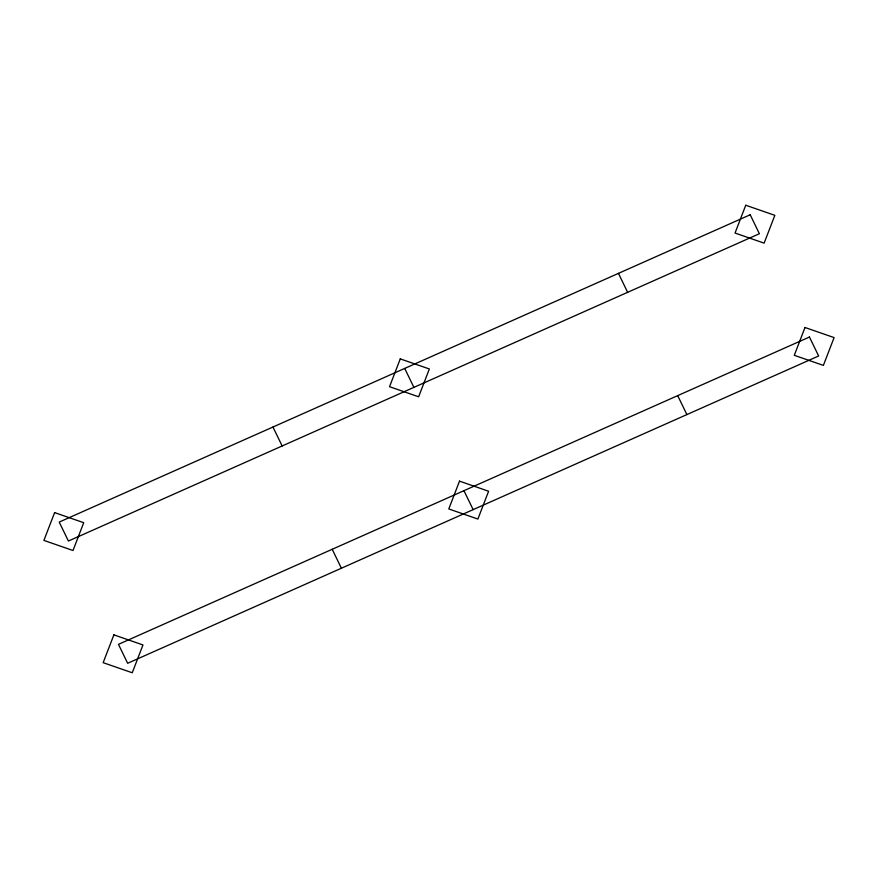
<?xml version="1.0" encoding="UTF-8"?>
<svg xmlns="http://www.w3.org/2000/svg" width="878" height="878" viewBox="0 0 878 878"><rect width="100%" height="100%" fill="white"/><g stroke="black" fill="none" stroke-linecap="round" stroke-linejoin="round"><path stroke-width="1.32" d="M618.452 273.365L627.627 292.319M677.695 395.627L686.881 414.581M404.714 368.431L413.889 387.374M463.957 490.692L473.143 509.635M272.959 427.026L282.145 445.969M332.202 549.288L341.388 568.231M54.623 512.609L43.9 540.409L72.995 550.506L83.717 522.695L54.623 512.609M113.877 634.86L103.154 662.67L132.249 672.767L142.971 644.957L113.877 634.86M400.269 358.882L389.536 386.693L418.63 396.79L429.353 368.979L400.269 358.882M459.512 481.144L448.79 508.955L477.884 519.052L488.607 491.241L459.512 481.144M745.751 205.232L735.029 233.043L764.123 243.14L774.846 215.329L745.751 205.232M805.005 327.494L794.283 355.305L823.377 365.391L834.1 337.591L805.005 327.494M750.207 214.77L59.221 522.081L68.407 541.035L759.382 233.724L750.207 214.77M809.45 337.031L118.464 644.342L127.65 663.285L818.636 355.985L809.45 337.031"/></g></svg>
